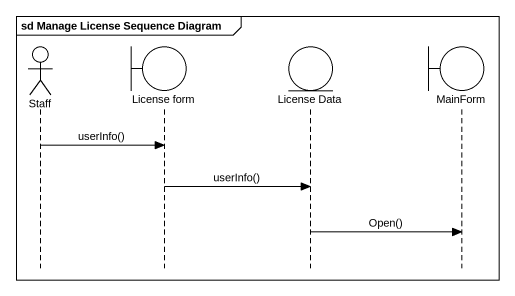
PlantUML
@startuml
mainframe sd Manage License Sequence Diagram
hide footbox
actor Staff
boundary "License form" as License_form
entity "License Data" as License_Data
boundary MainForm

Staff -> License_form : userInfo()
License_form -> License_Data : userInfo()
License_Data -> MainForm : Open()
@enduml
